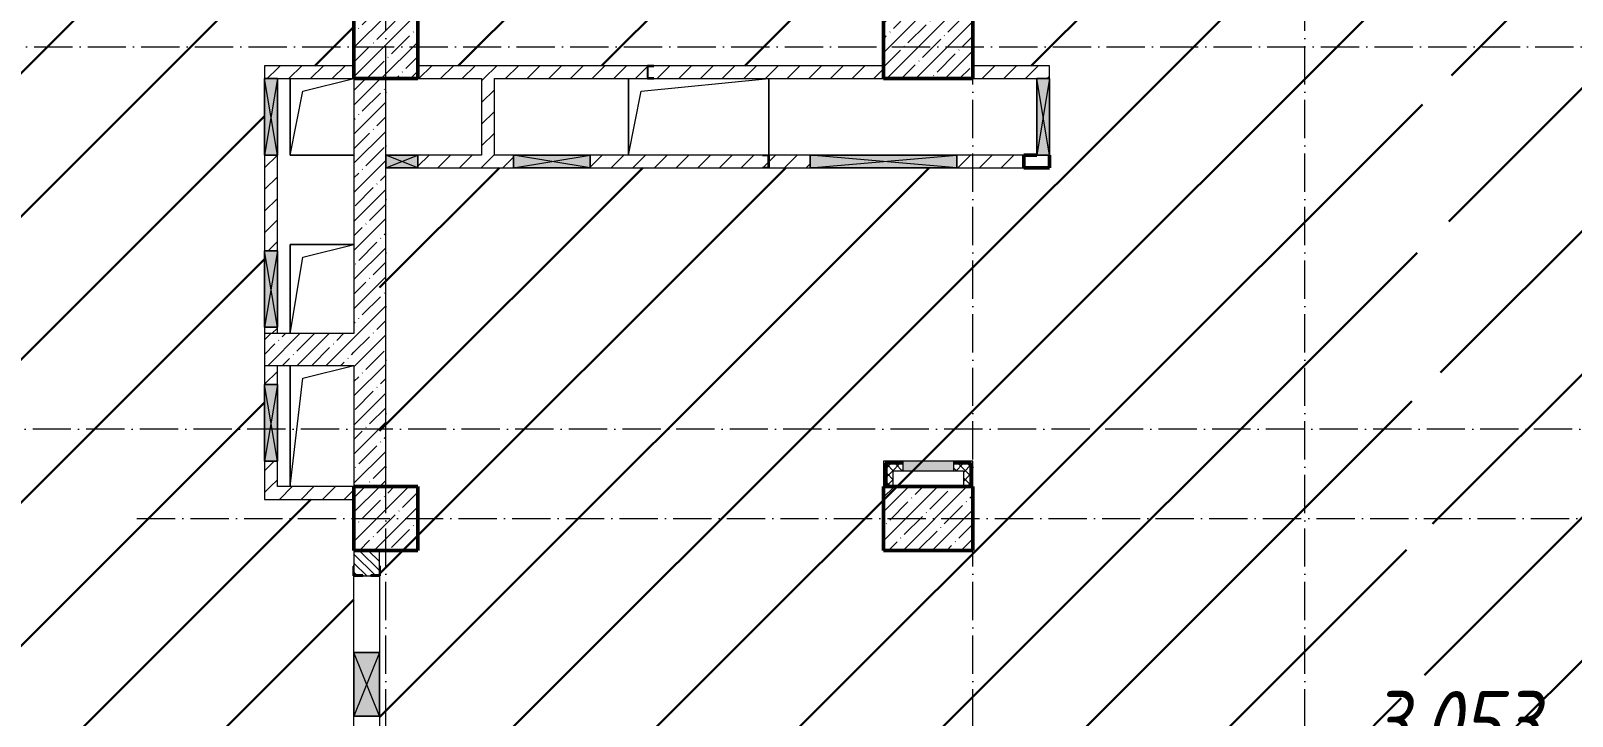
# Model space of a CAD drawing. Header units: millimetres. Extents: x -17017 to 628417, y -109036 to 199237.
# Drawn here: x 290839 to 302916, y -65632 to -60257 of the extents above; entities that cross this region are included whole.
import ezdxf

# ---------------------------------------------------------------- set-up
doc = ezdxf.new("R2010")
doc.units = ezdxf.units.MM
doc.linetypes.add('50_200_ШТРИХ_1Т_ш5_п1_п1_', pattern=[700, 500, -100, 0, -100])
for name, color, linetype, lineweight in [('A-DETL-GENF-OTLN', 7, 'Continuous', 9), ('A-FLOR-____-OTLN', 7, 'Continuous', 9), ('A-GENM-____-MCUT', 7, 'Continuous', 25), ('A-GENM-____-OTLN', 7, 'Continuous', 9), ('A-GENM-____-OTLN-1', 7, 'Continuous', 25), ('A-GLAZ-____-OTLN', 7, 'Continuous', 9), ('A-WALL-____-MCUT-1', 7, 'Continuous', 9), ('A-WALL-____-MCUT-2', 7, 'Continuous', 50), ('A-WALL-____-MCUT-3', 7, 'Continuous', 9), ('A-WALL-____-PATT-1', 7, 'Continuous', 9), ('A-WALL-FNSH-MCUT-1', 7, 'Continuous', 9), ('I-WALL-____-OTLN', 7, 'Continuous', 9), ('S-COLS-____-MCUT', 7, 'Continuous', 50), ('S-COLS-____-OTLN', 7, 'Continuous', 9), ('S-GRID-____-OTLN-1', 7, '50_200_ШТРИХ_1Т_ш5_п1_п1_', 9), ('Марки помещений', 7, 'Continuous', 9), ('стяжа', 7, 'Continuous', 30)]:
    doc.layers.add(name, color=color, linetype=linetype, lineweight=lineweight)
doc.layers.add('A-WALL-____-PATT-3', color=9, linetype='Continuous', lineweight=9, true_color=0x808080)
doc.styles.add('ISOCPEUR_I_2', font='isocpeui.ttf', dxfattribs={"width": 0.85, "height": 2.3})
pattern_1 = [(45, (283770.7, -86863.46), (-114.04925, 114.04925), []), (45, (283884.76, -86863.46), (-114.04925, 114.04925), [201.612, -40.322, 3.353, -36.97])]
pattern_2 = [(45, (283770.71, -86863.46), (-84.8528, 84.8528), [])]
pattern_3 = [(45, (283770.707, -86863.456), (-35.35534, 35.35534), []), (135, (283770.707, -86863.456), (-35.35534, -35.35534), [])]

# ---------------------------------------------------------------- blocks, each defined once
blk = doc.blocks.new('BSC_Колонна _Прямоугольная - 500х500-V7-АР1_План отверстий 3 этажа в осях 1-64_А-ГГ')
at = {"layer": 'S-COLS-____-OTLN'}
h = blk.add_hatch(dxfattribs=at)
h.set_pattern_fill('FP_41', color=256, style=0, pattern_type=2)
h.set_pattern_definition([(45, (-9850, -26481.04), (-114.04925, 114.04925), []), (45, (-9735.95, -26481.04), (-114.04925, 114.04925), [201.613, -40.323, 3.353, -36.97])])
h.paths.add_polyline_path([(-250, -250), (250, -250), (250, 250), (-250, 250)], flags=0)
at = {"layer": 'S-COLS-____-MCUT'}
for p, q in [((250, 250), (-250, 250)), ((-250, 250), (-250, -250)), ((250, -250), (250, 250)), ((-250, -250), (250, -250))]:
    blk.add_line(p, q, dxfattribs=at)
blk = doc.blocks.new('BSC_Колонна _Прямоугольная - 500х700-V10-АР1_План отверстий 3 этажа в осях 1-64_А-ГГ')
at = {"layer": 'S-COLS-____-OTLN'}
h = blk.add_hatch(dxfattribs=at)
h.set_pattern_fill('FP_44', color=256, style=0, pattern_type=2)
h.set_pattern_definition([(315, (-22781.04, 14100), (114.0493, 114.0493), []), (315, (-22781.04, 13985.95), (114.0493, 114.0493), [201.613, -40.323, 3.353, -36.97])])
h.paths.add_polyline_path([(-250, 350), (-250, -350), (250, -350), (250, 350)], flags=0)
at = {"layer": 'S-COLS-____-MCUT'}
for p, q in [((250, 350), (-250, 350)), ((-250, 350), (-250, -350)), ((250, -350), (250, 350)), ((-250, -350), (250, -350))]:
    blk.add_line(p, q, dxfattribs=at)
blk = doc.blocks.new('BSC_Колонна _Прямоугольная - 500х700-V11-АР1_План отверстий 3 этажа в осях 1-64_А-ГГ')
at = {"layer": 'S-COLS-____-OTLN'}
h = blk.add_hatch(dxfattribs=at)
h.set_pattern_fill('FP_45', color=256, style=0, pattern_type=2)
h.set_pattern_definition([(315, (-26481.04, 14100), (114.04925, 114.04925), []), (315, (-26481.04, 13985.95), (114.04925, 114.04925), [201.613, -40.323, 3.353, -36.97])])
h.paths.add_polyline_path([(-250, 350), (-250, -350), (250, -350), (250, 350)], flags=0)
at = {"layer": 'S-COLS-____-MCUT'}
for p, q in [((250, 350), (-250, 350)), ((-250, 350), (-250, -350)), ((250, -350), (250, 350)), ((-250, -350), (250, -350))]:
    blk.add_line(p, q, dxfattribs=at)
blk = doc.blocks.new('154_Фахверк_СКБ_Швеллер - Тип_100_3960-28494444-АР1_План отверстий 3 этажа в осях 1-64_А-ГГ')
at = {"layer": 'A-GENM-____-MCUT'}
for p, q in [((125, 50), (175, 50)), ((125, -50), (125, 50)), ((128, 47), (128, -47)), ((175, 47), (128, 47)), ((175, 50), (175, 47)), ((175, -50), (125, -50)), ((128, -47), (175, -47)), ((175, -47), (175, -50))]:
    blk.add_line(p, q, dxfattribs=at)
blk = doc.blocks.new('154_Фахверк_СКБ_Швеллер - Тип_100_3380-28551448-АР1_План отверстий 3 этажа в осях 1-64_А-ГГ')
at = {"layer": 'A-GENM-____-MCUT'}
for p, q in [((175, 50), (125, 50)), ((125, 50), (125, -50)), ((128, 47), (175, 47)), ((128, -47), (128, 47)), ((175, 47), (175, 50)), ((125, -50), (175, -50)), ((175, -47), (128, -47)), ((175, -50), (175, -47))]:
    blk.add_line(p, q, dxfattribs=at)
blk = doc.blocks.new('Фахверк_СКБ_Уголок - 200_3960-28268576-АР1_План отверстий 3 этажа в осях 1-64_А-ГГ')
at = {"layer": 'A-GENM-____-MCUT'}
for p, q in [((200, 156), (125, 156)), ((125, 156), (125, 81)), ((131, 81), (131, 150)), ((131, 150), (200, 150)), ((200, 150), (200, 156)), ((125, 81), (131, 81)), ((131, 19), (125, 19)), ((125, 19), (125, -56)), ((131, -50), (131, 19)), ((125, -56), (200, -56)), ((200, -50), (131, -50)), ((200, -56), (200, -50))]:
    blk.add_line(p, q, dxfattribs=at)
blk = doc.blocks.new('AR_Отверстие прямоугольное _в плите_ - AR_Отверстие прямоугольное _в плите_-30552824-АР1_План отверстий 3 этажа в осях 1-64_А-ГГ')
at = {"layer": 'A-GENM-____-OTLN'}
for p, q in [((250, 350), (-250, 350)), ((-250, 350), (-250, -350)), ((-250, -350), (-150, 250)), ((-150, 250), (250, 350))]:
    blk.add_line(p, q, dxfattribs=at)
blk = doc.blocks.new('AR_Отверстие прямоугольное _в плите_ - AR_Отверстие прямоугольное _в плите_-30552826-АР1_План отверстий 3 этажа в осях 1-64_А-ГГ')
at = {"layer": 'A-GENM-____-OTLN'}
for p, q in [((-250, 475), (-250, -475)), ((-250, -475), (-150, 375)), ((-150, 375), (250, 475))]:
    blk.add_line(p, q, dxfattribs=at)
blk = doc.blocks.new('AR_Отверстие прямоугольное _в плите_ - AR_Отверстие прямоугольное _в плите_-30552682-АР1_План отверстий 3 этажа в осях 1-64_А-ГГ')
at = {"layer": 'A-GENM-____-OTLN'}
for p, q in [((-550, 300), (-550, -300)), ((-450, 200), (550, 300)), ((550, -300), (550, 300)), ((-550, -300), (-450, 200))]:
    blk.add_line(p, q, dxfattribs=at)
blk = doc.blocks.new('AR_Отверстие прямоугольное _в плите_ - AR_Отверстие прямоугольное _в плите_-30552698-АР1_План отверстий 3 этажа в осях 1-64_А-ГГ')
at = {"layer": 'A-GENM-____-OTLN'}
for p, q in [((-250, 300), (-250, -300)), ((-150, 200), (250, 300)), ((-250, -300), (-150, 200)), ((-250, -300), (250, -300))]:
    blk.add_line(p, q, dxfattribs=at)
blk = doc.blocks.new('AR_Отверстие Ниша - Лючок-32406239-АР1_План отверстий 3 этажа в осях 1-64_А-ГГ')
at = {"layer": 'A-GLAZ-____-OTLN'}
blk.add_hatch(color=256, dxfattribs=at).paths.add_polyline_path([(200, 37), (-200, 37), (-200, -38), (200, -38)], flags=0)
for p, q in [((200, 37), (-200, 37)), ((-200, 37), (-200, -38)), ((200, -38), (200, 37)), ((-200, -38), (200, -38))]:
    blk.add_line(p, q, dxfattribs=at)
blk = doc.blocks.new('AR_Отверстие прямоугольное _в стене_ - AR_Отверстие прямоугольное _в стене__ОВ-36997986-АР1_План отверстий 3 этажа в осях 1-64_А-ГГ')
at = {"layer": 'A-GLAZ-____-OTLN'}
blk.add_hatch(color=256, dxfattribs=at).paths.add_polyline_path([(300, 50), (-300, 50), (-300, -50), (300, -50)], flags=0)
at = {"layer": 'A-DETL-GENF-OTLN'}
for p, q in [((-300, -50), (-300, 50)), ((-300, 50), (300, 50)), ((300, 50), (-300, -50)), ((-300, 50), (300, -50)), ((300, 50), (-300, 50)), ((-300, 50), (-300, -50)), ((300, 50), (300, -50)), ((300, -50), (300, 50)), ((300, -50), (-300, -50)), ((-300, -50), (300, -50))]:
    blk.add_line(p, q, dxfattribs=at)
blk = doc.blocks.new('AR_Отверстие прямоугольное _в стене__БезПР - AR_Отверстие прямоугольное _в стене__БезПР-36428146-АР1_План отверстий 3 этажа в осях 1-64_А-ГГ')
at = {"layer": 'A-GLAZ-____-OTLN'}
blk.add_hatch(color=256, dxfattribs=at).paths.add_polyline_path([(125, 50), (-125, 50), (-125, -50), (125, -50)], flags=0)
at = {"layer": 'A-DETL-GENF-OTLN'}
for p, q in [((-125, -50), (-125, 50)), ((-125, 50), (125, 50)), ((125, 50), (-125, -50)), ((-125, 50), (125, -50)), ((125, 50), (-125, 50)), ((-125, 50), (-125, -50)), ((125, 50), (125, -50)), ((125, -50), (125, 50)), ((125, -50), (-125, -50)), ((-125, -50), (125, -50))]:
    blk.add_line(p, q, dxfattribs=at)
blk = doc.blocks.new('AR_Отверстие прямоугольное _в стене_ - AR_Отверстие прямоугольное _в стене__ОВ-37085671-АР1_План отверстий 3 этажа в осях 1-64_А-ГГ')
at = {"layer": 'A-GLAZ-____-OTLN'}
blk.add_hatch(color=256, dxfattribs=at).paths.add_polyline_path([(-376, 50), (-575, 50), (-575, -50), (575, -50), (575, 50)], flags=0)
at = {"layer": 'A-DETL-GENF-OTLN'}
for p, q in [((-575, -50), (-575, 50)), ((-575, 50), (575, 50)), ((575, 50), (-575, -50)), ((-575, 50), (575, -50)), ((575, 50), (-575, 50)), ((-575, 50), (-575, -50)), ((575, 50), (575, -50)), ((575, -50), (575, 50)), ((575, -50), (-575, -50)), ((-575, -50), (575, -50))]:
    blk.add_line(p, q, dxfattribs=at)
blk = doc.blocks.new('AR_Отверстие прямоугольное _в стене__БезПР - AR_Отверстие прямоугольное _в стене__БезПР-36427847-АР1_План отверстий 3 этажа в осях 1-64_А-ГГ')
at = {"layer": 'A-GLAZ-____-OTLN'}
blk.add_hatch(color=256, dxfattribs=at).paths.add_polyline_path([(250, 100), (-250, 100), (-250, -100), (250, -100)], flags=0)
at = {"layer": 'A-DETL-GENF-OTLN'}
for p, q in [((-250, -100), (-250, 100)), ((-250, 100), (250, 100)), ((250, 100), (-250, -100)), ((-250, 100), (250, -100)), ((250, 100), (-250, 100)), ((-250, 100), (-250, -100)), ((250, 100), (250, -100)), ((250, -100), (250, 100)), ((250, -100), (-250, -100)), ((-250, -100), (250, -100))]:
    blk.add_line(p, q, dxfattribs=at)
at = {"layer": 'A-GLAZ-____-OTLN'}
blk.add_line((250, 100), (-250, 100), dxfattribs=at)
blk = doc.blocks.new('AR_Отверстие прямоугольное _в стене__БезПР - AR_Отверстие прямоугольное _в стене__БезПР-36899670-АР1_План отверстий 3 этажа в осях 1-64_А-ГГ')
at = {"layer": 'A-GLAZ-____-OTLN'}
blk.add_hatch(color=256, dxfattribs=at).paths.add_polyline_path([(300, 50), (-300, 50), (-300, -50), (300, -50)], flags=0)
at = {"layer": 'A-DETL-GENF-OTLN'}
for p, q in [((-300, -50), (-300, 50)), ((-300, 50), (300, 50)), ((300, 50), (-300, -50)), ((-300, 50), (300, -50)), ((300, 50), (-300, 50)), ((-300, 50), (-300, -50)), ((300, 50), (300, -50)), ((300, -50), (300, 50)), ((300, -50), (-300, -50)), ((-300, -50), (300, -50))]:
    blk.add_line(p, q, dxfattribs=at)
at = {"layer": 'A-GLAZ-____-OTLN'}
blk.add_line((300, 50), (-300, 50), dxfattribs=at)
blk = doc.blocks.new('AR_Отверстие прямоугольное _в стене_ - AR_Отверстие прямоугольное _в стене__ОВ-36998953-АР1_План отверстий 3 этажа в осях 1-64_А-ГГ')
at = {"layer": 'A-GLAZ-____-OTLN'}
blk.add_hatch(color=256, dxfattribs=at).paths.add_polyline_path([(300, 50), (-300, 50), (-300, -50), (300, -50)], flags=0)
at = {"layer": 'A-DETL-GENF-OTLN'}
for p, q in [((-300, -50), (-300, 50)), ((-300, 50), (300, 50)), ((300, 50), (-300, -50)), ((-300, 50), (300, -50)), ((300, 50), (-300, 50)), ((-300, 50), (-300, -50)), ((300, 50), (300, -50)), ((300, -50), (300, 50)), ((300, -50), (-300, -50)), ((-300, -50), (300, -50))]:
    blk.add_line(p, q, dxfattribs=at)
blk = doc.blocks.new('AR_Отверстие прямоугольное _в стене_ - AR_Отверстие прямоугольное _в стене__ОВ-36996514-АР1_План отверстий 3 этажа в осях 1-64_А-ГГ')
at = {"layer": 'A-GLAZ-____-OTLN'}
blk.add_hatch(color=256, dxfattribs=at).paths.add_polyline_path([(300, -50), (300, 50), (-300, 50), (-300, -50)], flags=0)
at = {"layer": 'A-DETL-GENF-OTLN'}
for p, q in [((-300, -50), (-300, 50)), ((-300, 50), (300, 50)), ((300, 50), (-300, -50)), ((-300, 50), (300, -50)), ((300, 50), (-300, 50)), ((-300, 50), (-300, -50)), ((300, 50), (300, -50)), ((300, -50), (300, 50)), ((300, -50), (-300, -50)), ((-300, -50), (300, -50))]:
    blk.add_line(p, q, dxfattribs=at)
blk = doc.blocks.new('BSC_Колонна _Прямоугольная1 - 200х100 _металл_-V219-АР1_План отверстий 3 этажа в осях 1-64_А-ГГ')
at = {"layer": 'S-COLS-____-MCUT'}
for p, q in [((0, 50), (-100, 50)), ((-100, 50), (-100, -50)), ((100, -50), (100, 50)), ((-100, -50), (100, -50))]:
    blk.add_line(p, q, dxfattribs=at)
blk = doc.blocks.new('3эт')
at = {"layer": 'S-GRID-____-OTLN-1', "color": 251, "ltscale": 0.6, "true_color": 0x636466}
for p, q in [((293620.7, -91346.1), (293620.7, -36982.5)), ((298220.7, -91346.1), (298220.7, -36982.5)), ((300820.7, -91346.1), (300820.7, -36982.5)), ((279101.9, -60382.4), (310478.4, -60382.4)), ((310478.4, -63382.4), (279101.9, -63382.4)), ((291670.7, -64082.4), (310478.4, -64082.4))]:
    blk.add_line(p, q, dxfattribs=at)

msp = doc.modelspace()

# ---------------------------------------------------------------- hatches: boundary and pattern name
at = {"layer": 'A-WALL-____-PATT-1'}
h = msp.add_hatch(dxfattribs=at)
h.set_pattern_fill('FP_4', color=256, style=0, pattern_type=2)
h.set_pattern_definition(pattern_2)
h.paths.add_polyline_path([(292671, -62632), (292771, -62632), (292771, -62582), (292671, -62582)], flags=0)
h.paths.add_polyline_path([(292771, -61982), (292771, -61232), (292671, -61232), (292671, -61982), (292703, -61982)], flags=0)
h.paths.add_polyline_path([(292671, -60632), (292771, -60632), (292771, -60532), (292671, -60532)], flags=0)
h = msp.add_hatch(dxfattribs=at)
h.set_pattern_fill('FP_4', color=256, style=0, pattern_type=2)
h.set_pattern_definition(pattern_2)
h.paths.add_polyline_path([(293371, -60632), (293371, -60532), (292771, -60532), (292771, -60632)], flags=0)
h = msp.add_hatch(dxfattribs=at)
h.set_pattern_fill('FP_4', color=256, style=0, pattern_type=2)
h.set_pattern_definition(pattern_2)
h.paths.add_polyline_path([(297521, -60632), (297521, -60532), (295721, -60532), (295721, -60535), (295674, -60535), (295674, -60629), (295721, -60629), (295721, -60632)], flags=0)
h.paths.add_polyline_path([(294471, -60632), (295671, -60632), (295671, -60532), (293871, -60532), (293871, -60632), (294371, -60632)], flags=0)
h = msp.add_hatch(dxfattribs=at)
h.set_pattern_fill('FP_4', color=256, style=0, pattern_type=2)
h.set_pattern_definition(pattern_2)
h.paths.add_polyline_path([(298721, -60632), (298721, -60532), (298221, -60532), (298221, -60632)], flags=0)
h = msp.add_hatch(dxfattribs=at)
h.set_pattern_fill('FP_4', color=256, style=0, pattern_type=2)
h.set_pattern_definition(pattern_2)
h.paths.add_polyline_path([(298821, -60632), (298821, -60532), (298721, -60532), (298721, -60632), (298806, -60632)], flags=0)
h = msp.add_hatch(dxfattribs=at)
h.set_pattern_fill('FP_38', color=256, style=0, pattern_type=2)
h.set_pattern_definition(pattern_1)
h.paths.add_polyline_path([(293371, -63832), (293621, -63832), (293621, -60632), (293371, -60632), (293371, -62882)], flags=0)
h = msp.add_hatch(dxfattribs=at)
h.set_pattern_fill('FP_4', color=256, style=0, pattern_type=2)
h.set_pattern_definition(pattern_2)
h.paths.add_polyline_path([(294471, -61232), (294471, -60632), (294371, -60632), (294371, -61232)], flags=0)
h = msp.add_hatch(dxfattribs=at)
h.set_pattern_fill('FP_4', color=256, style=0, pattern_type=2)
h.set_pattern_definition(pattern_2)
h.paths.add_polyline_path([(298621, -61332), (298621, -61232), (298096, -61232), (298096, -61332)], flags=0)
h.paths.add_polyline_path([(296621, -61332), (296946, -61332), (296946, -61232), (296621, -61232), (296621, -61329)], flags=0)
h.paths.add_polyline_path([(296571, -61332), (296571, -61329), (296618, -61329), (296618, -61235), (296571, -61235), (296571, -61232), (295221, -61232), (295221, -61332)], flags=0)
h.paths.add_polyline_path([(293871, -61332), (294621, -61332), (294621, -61232), (293871, -61232), (293871, -61303)], flags=0)
h = msp.add_hatch(dxfattribs=at)
h.set_pattern_fill('FP_38', color=256, style=0, pattern_type=2)
h.set_pattern_definition(pattern_1)
h.paths.add_polyline_path([(293371, -62882), (293371, -62632), (292671, -62632), (292671, -62882)], flags=0)
h = msp.add_hatch(dxfattribs=at)
h.set_pattern_fill('FP_4', color=256, style=0, pattern_type=2)
h.set_pattern_definition(pattern_2)
h.paths.add_polyline_path([(292671, -63832), (292771, -63832), (292771, -63632), (292671, -63632)], flags=0)
h.paths.add_polyline_path([(292671, -63032), (292771, -63032), (292771, -62882), (292671, -62882)], flags=0)
h = msp.add_hatch(dxfattribs=at)
h.set_pattern_fill('FP_4', color=256, style=0, pattern_type=2)
h.set_pattern_definition(pattern_2)
h.paths.add_polyline_path([(293371, -63932), (293371, -63832), (292671, -63832), (292671, -63932)], flags=0)
h = msp.add_hatch(dxfattribs=at)
h.set_pattern_fill('FP_6', color=256, style=0, pattern_type=2)
h.set_pattern_definition([(135, (283770.707, -86863.456), (-35.35534, -35.35534), [])])
h.paths.add_polyline_path([(293571, -69132), (293571, -68482), (293371, -68482), (293371, -69132)], flags=0)
h.paths.add_polyline_path([(293516, -68332), (293571, -68332), (293571, -68032), (293371, -68032), (293371, -68332)], flags=0)
h.paths.add_polyline_path([(293571, -67782), (293571, -66238), (293502, -66238), (293502, -66232), (293440, -66232), (293440, -66238), (293371, -66238), (293371, -67782), (293478, -67782)], flags=0)
h.paths.add_polyline_path([(293440, -64532), (293502, -64532), (293502, -64526), (293571, -64526), (293571, -64332), (293371, -64332), (293371, -64526), (293440, -64526)], flags=0)
at = {"layer": 'A-WALL-____-PATT-3'}
h = msp.add_hatch(dxfattribs=at)
h.set_pattern_fill('FP_7', color=256, style=0, pattern_type=2)
h.set_pattern_definition(pattern_3)
h.paths.add_polyline_path([(298196, -63707), (298196, -63657), (298071, -63657), (298071, -63707), (298146, -63707)], flags=0)
h.paths.add_polyline_path([(297671, -63707), (297671, -63657), (297546, -63657), (297546, -63707), (297596, -63707)], flags=0)
h = msp.add_hatch(dxfattribs=at)
h.set_pattern_fill('FP_7', color=256, style=0, pattern_type=2)
h.set_pattern_definition(pattern_3)
h.paths.add_polyline_path([(297596, -63832), (297596, -63707), (297546, -63707), (297546, -63832)], flags=0)
h = msp.add_hatch(dxfattribs=at)
h.set_pattern_fill('FP_7', color=256, style=0, pattern_type=2)
h.set_pattern_definition(pattern_3)
h.paths.add_polyline_path([(298196, -63832), (298196, -63707), (298146, -63707), (298146, -63832)], flags=0)
at = {"layer": 'S-COLS-____-OTLN'}
h = msp.add_hatch(dxfattribs=at)
h.set_pattern_fill('FP_38', color=256, style=0, pattern_type=2)
h.set_pattern_definition(pattern_1)
h.paths.add_polyline_path([(293371, -64332), (293871, -64332), (293871, -63832), (293371, -63832)], flags=0)
at = {"layer": 'стяжа'}
h = msp.add_hatch(dxfattribs=at)
h.set_pattern_fill('ANSI31', color=5, scale=250)
h.paths.add_polyline_path([(289171, -73232), (289165, -73232), (289165, -73157), (289171, -72932), (288871, -72932), (288571, -72932), (288571, -71832), (288571, -71432), (288571, -69132), (288871, -69132), (289371, -69132), (289371, -68907), (289371, -68757), (289377, -68757), (289377, -68826), (289377, -68832), (289377, -68907), (289371, -69132), (289371, -69632), (289372, -69657), (289377, -69657), (289377, -69732), (289371, -69977), (289371, -70227), (289371, -70432), (289377, -70432), (289377, -70507), (289377, -70632), (289371, -70807), (289371, -71257), (289377, -71257), (289377, -71326), (289377, -71332), (289377, -71407), (289371, -72432), (289371, -72932), (289371, -73157), (289377, -73157), (289377, -73232), (289371, -74932), (289377, -74932), (289377, -75007), (289371, -75157), (289377, -75157), (289377, -75232), (289371, -75932), (289377, -75932), (289377, -76007), (289377, -76132), (289371, -76832), (289371, -77332), (293371, -77332), (293371, -76832), (293371, -76707), (293365, -76707), (293365, -76632), (293371, -75482), (293365, -75482), (293365, -75407), (293371, -74907), (293365, -74907), (293365, -74827), (293371, -74827), (293371, -73132), (293365, -73132), (293365, -73057), (293371, -72932), (293371, -72432), (293371, -70807), (293371, -70507), (293371, -70332), (293371, -69932), (293371, -69632), (292771, -69632), (292771, -69378), (292771, -68632), (292771, -68247), (292771, -68097), (292771, -67682), (292771, -66582), (292771, -66432), (293371, -66432), (293371, -66307), (293365, -66307), (293365, -66227), (293371, -66227), (293371, -65632), (293371, -65132), (293371, -64532), (293365, -64532), (293365, -64457), (293371, -64332), (293371, -63932), (292671, -63932), (292671, -63632), (292671, -63032), (292671, -62882), (292671, -62632), (292671, -62582), (292671, -61982), (292671, -61232), (292671, -60632), (292671, -60532), (293371, -60532), (293371, -60132), (293371, -59607), (293365, -59607), (293365, -59527), (293371, -59527), (293371, -58382), (293365, -58382), (293365, -58307), (293371, -57432), (293371, -56532), (295571, -56532), (295621, -56532), (297671, -56632), (297621, -56632), (297621, -57432), (293371, -57432), (293371, -58376), (293440, -58376), (293489, -58382), (293571, -58382), (293571, -58307), (293571, -57632), (301971, -57632), (301971, -54382), (301771, -54382), (301771, -57432), (297871, -57432), (297871, -56388), (297802, -56388), (297802, -56382), (297671, -56382), (297671, -55232), (297665, -55232), (297665, -55157), (297671, -54632), (297671, -54132), (297671, -53832), (298365, -53832), (298365, -53732), (298371, -52732), (298371, -52332), (298371, -52032), (298365, -52032), (298365, -51932), (297671, -51932), (297671, -51832), (297671, -50832), (297671, -50282), (297671, -48632), (297671, -48132), (297671, -47682), (297671, -45582), (298121, -45582), (298121, -45432), (298115, -45432), (298115, -45357), (298121, -44532), (298115, -44532), (298115, -44457), (298115, -44382), (298121, -43882), (298121, -43432), (298121, -43032), (298121, -41232), (298121, -39632), (297871, -39632), (297871, -39482), (297671, -39482), (297271, -39388), (297171, -39388), (295371, -39382), (295371, -39388), (295296, -39388), (293871, -39382), (293871, -39632), (293871, -39957), (293877, -39957), (293877, -40032), (293871, -40772), (293871, -41172), (293871, -41657), (293877, -41657), (293877, -41726), (293877, -41732), (293877, -41807), (293871, -42632), (293871, -43132), (293871, -43232), (293871, -45282), (293821, -45432), (293671, -45432), (293671, -45482), (289371, -45482), (289371, -48132), (289371, -48632), (289371, -48857), (289377, -48857), (289377, -48932), (289302, -48932), (289171, -48932), (289171, -50727), (289371, -50727), (289371, -50657), (289377, -50657), (289377, -50726), (289377, -50732), (289377, -50807), (289371, -51132), (289371, -51632), (289371, -51932), (289377, -51932), (289377, -52007), (289371, -52007), (289371, -51938), (289240, -51938), (289240, -51932), (289165, -51932), (289165, -52007), (289171, -52007), (289171, -52826), (289302, -52826), (289302, -52832), (289371, -52832), (289371, -54132), (289371, -54632), (289371, -54957), (289377, -54957), (289377, -55132), (289371, -55132), (289371, -55532), (289371, -56657), (289377, -56657), (289377, -56726), (289377, -56732), (289377, -56807), (289371, -60132), (289371, -60632), (289371, -61057), (289377, -61057), (289377, -61132), (289377, -61138), (289377, -61207), (289371, -61432), (289371, -62032), (289371, -62207), (289377, -62207), (289377, -62276), (289377, -62282), (289377, -62357), (289371, -63132), (289371, -63632), (289371, -64757), (289377, -64757), (289377, -64832), (289377, -64838), (289377, -64907), (289371, -65532), (289371, -65907), (289377, -65907), (289377, -65976), (289377, -65982), (289377, -66057), (289371, -66542), (289371, -66942), (289371, -67682), (289371, -67857), (289377, -67857), (289377, -67932), (289377, -67938), (289377, -68082), (289171, -68082), (289171, -68007), (289165, -68007), (289165, -67938), (289165, -67932), (289165, -67857), (289171, -67682), (289371, -67682), (289371, -66942), (289171, -66942), (289171, -66832), (288871, -66832), (288871, -67532), (288771, -67632), (288771, -66132), (288717, -66132), (287521, -66132), (287346, -66132), (287346, -68207), (281971, -68207), (281971, -66132), (281571, -66132), (281571, -66907), (281577, -66907), (281577, -66982), (281571, -68782), (281577, -68782), (281577, -68932), (281671, -68932), (281671, -69132), (281821, -69132), (281821, -69632), (281571, -69632), (281571, -69907), (281577, -69907), (281577, -69982), (281571, -71782), (281577, -71782), (281577, -71857), (281573, -72232), (281671, -72232), (281671, -72432), (281821, -72432), (281821, -72932), (281671, -72932), (281671, -73132), (281577, -73156), (281577, -73232), (281571, -75032), (281577, -75032), (281577, -75107), (281571, -76832), (281821, -76832), (281821, -77082), (283956, -77082), (283956, -76582), (285921, -76582), (286471, -76582), (288571, -76582), (288571, -75032), (289165, -75032), (289165, -74932)])
h.paths.add_polyline_path([(289165, -68907), (289165, -68832), (289165, -68826), (289171, -68826), (289331, -68827), (289331, -68832), (289240, -68832), (289240, -68838), (289171, -68838), (289171, -68907)], flags=16)
h.paths.add_polyline_path([(293371, -54632), (293371, -54132), (293871, -54132), (293871, -54632)], flags=16)
h.paths.add_polyline_path([(297665, -56457), (297665, -56388), (297671, -56388), (297671, -56457)], flags=16)
h.paths.add_polyline_path([(289377, -52832), (289377, -52757), (289371, -52757), (289371, -52826)], flags=16)
h.paths.add_polyline_path([(293371, -48632), (293371, -48132), (293871, -48132), (293871, -48632)], flags=16)
h.paths.add_polyline_path([(289171, -62032), (289171, -61432), (289171, -61207), (289165, -61207), (289165, -61138), (289165, -61132), (289165, -60982), (288621, -60982), (288621, -59632), (288621, -59282), (288621, -59207), (288621, -58407), (288621, -57382), (288467, -57382), (288421, -57382), (287271, -57382), (287225, -57382), (287071, -57382), (287071, -57832), (286371, -57832), (286371, -57382), (283971, -57382), (283921, -57382), (281571, -57382), (281571, -57907), (281577, -57907), (281577, -57982), (281571, -60132), (281821, -60132), (281821, -60632), (281671, -60632), (281671, -60832), (281571, -62782), (281571, -62782), (281577, -62782), (281577, -62932), (281671, -62932), (281671, -63132), (281821, -63132), (281821, -63282), (285221, -63282), (285221, -62882), (285321, -62882), (285621, -62882), (287071, -62882), (287121, -62882), (288721, -62882), (289171, -62882), (289171, -62357), (289165, -62357), (289165, -62282), (289165, -62276), (289165, -62207)], flags=17)
h.paths.add_polyline_path([(287146, -66132), (284521, -66132), (284471, -66132), (282171, -66132), (282171, -68007), (287146, -68007)], flags=17)
h.paths.add_polyline_path([(297171, -76482), (297521, -76482), (297521, -75082), (295621, -75082), (295571, -75082), (293571, -75082), (293571, -75407), (293577, -75407), (293577, -75482), (293571, -76632), (293577, -76632), (293577, -76707), (293571, -76832), (293871, -76832), (293871, -77082), (297171, -77082), (297171, -76882)], flags=17)
h.paths.add_polyline_path([(315596, -81632), (314971, -81632), (312571, -81632), (312571, -81382), (312371, -81382), (311271, -81382), (310821, -81382), (309571, -81382), (309571, -81282), (309571, -80982), (309246, -80982), (309246, -80988), (309171, -80988), (309171, -80982), (308721, -80982), (308321, -80982), (307471, -80982), (307471, -80988), (307396, -80988), (306971, -80985), (306971, -81582), (306071, -81582), (303571, -81582), (302871, -81582), (302871, -80988), (302771, -80988), (302771, -80982), (302221, -80982), (301821, -80982), (301071, -80982), (301071, -81282), (301071, -81382), (299721, -81382), (299271, -81382), (298771, -81382), (298771, -88532), (300571, -88532), (300571, -88282), (301071, -88282), (301071, -88432), (301271, -88432), (301271, -88532), (303571, -88532), (303571, -88282), (304071, -88282), (304071, -88432), (304271, -88432), (304271, -88532), (306571, -88532), (306571, -88526), (306646, -88526), (307021, -88529), (307021, -88432), (307221, -88432), (307221, -88532), (307696, -88532), (307696, -88526), (307771, -88526), (309571, -88532), (309571, -88282), (310071, -88282), (310071, -88432), (310271, -88432), (310271, -88532), (310696, -88532), (310696, -88526), (310771, -88526), (312571, -88532), (312571, -88282), (313071, -88282), (313071, -88532), (313696, -88532), (313696, -88526), (313771, -88526), (315571, -88532), (315571, -88526)])
h.paths.add_polyline_path([(318571, -84382), (318571, -84332), (318571, -81532), (318171, -81532), (318171, -80982), (318046, -80982), (318046, -80988), (317971, -80988), (317971, -80982), (317326, -80982), (317076, -80982), (316821, -80982), (316821, -80988), (316746, -80988), (316471, -80984), (316471, -81532), (315796, -81532), (315796, -88532), (316696, -88532), (316696, -88526), (316771, -88526), (318571, -88532), (318571, -88282), (318571, -88232), (318571, -87082), (318571, -87036)])
h.paths.add_polyline_path([(346421, -81382), (341421, -81382), (341421, -80982), (340521, -80982), (340521, -80988), (340446, -80988), (339796, -80982), (339796, -80988), (339721, -80988), (339721, -80982), (339221, -80982), (338821, -80982), (338021, -80982), (338021, -80988), (337946, -80988), (337621, -80982), (337621, -81282), (337271, -81282), (337271, -81732), (337171, -81732), (337121, -81732), (335921, -81732), (334521, -81732), (334521, -81482), (332221, -81482), (331621, -81482), (331571, -81482), (331471, -81482), (331471, -80988), (331371, -80988), (330961, -80982), (330061, -80982), (329571, -80982), (329571, -80988), (329421, -80988), (329421, -81382), (328121, -81382), (328121, -81282), (328121, -80982), (327996, -80982), (327996, -80988), (327921, -80988), (327481, -80982), (327081, -80982), (326221, -80982), (326221, -80988), (326171, -80988), (326171, -81532), (325121, -81532), (324321, -81532), (324021, -81532), (323421, -81532), (323321, -81532), (322121, -81532), (322121, -88282), (322621, -88282), (322621, -88432), (322821, -88432), (322646, -88457), (322621, -88532), (322621, -88782), (322965, -88782), (322965, -88713), (322971, -88601), (322971, -88782), (324771, -88782), (324771, -88713), (324771, -88601), (324771, -88526), (324921, -88526), (324921, -88432), (325121, -88432), (325121, -88282), (325621, -88282), (325621, -88432), (325821, -88432), (325646, -88457), (325621, -88532), (325621, -88782), (325965, -88782), (325965, -88713), (325971, -88601), (325971, -88782), (327771, -88782), (327771, -88713), (327771, -88601), (327771, -88526), (327846, -88526), (328121, -88532), (328121, -88282), (328621, -88282), (328621, -88432), (328821, -88432), (328646, -88457), (328621, -88532), (328621, -88782), (328965, -88782), (328965, -88713), (328971, -88601), (328971, -88782), (333771, -88782), (333771, -88713), (333771, -88601), (333771, -88526), (333921, -88526), (333921, -88432), (334121, -88432), (334121, -88282), (334621, -88282), (334621, -88532), (334896, -88532), (334896, -88526), (334971, -88526), (336771, -88532), (336771, -88526), (336921, -88526), (336921, -88432), (337121, -88432), (337121, -88282), (337621, -88282), (337621, -88432), (337821, -88432), (337646, -88457), (337621, -88532), (337621, -88782), (337965, -88782), (337965, -88713), (337971, -88601), (337971, -88782), (339771, -88782), (339771, -88713), (339771, -88601), (339771, -88526), (339846, -88526), (340896, -88532), (340896, -88526), (340971, -88526), (342771, -88532), (342771, -88526), (342921, -88526), (342921, -88432), (343121, -88432), (343121, -88282), (343621, -88282), (343621, -88532), (343896, -88532), (343896, -88526), (343971, -88526), (345771, -88532), (345771, -88526), (345921, -88526), (345921, -88432), (346121, -88432), (346121, -88282), (346421, -88282)])
h.paths.add_polyline_path([(322965, -88532), (322896, -88532), (322896, -88526), (322965, -88526)], flags=16)
h.paths.add_polyline_path([(325896, -88526), (325965, -88526), (325965, -88532), (325896, -88532)], flags=16)
h.paths.add_polyline_path([(328896, -88526), (328965, -88526), (328965, -88532), (328896, -88532)], flags=16)
h.paths.add_polyline_path([(337896, -88526), (337965, -88526), (337965, -88532), (337896, -88532)], flags=16)
h.paths.add_polyline_path([(320766, -81682), (318671, -81682), (318671, -84332), (318671, -84382), (318671, -86807), (320766, -86807)], flags=17)
h.paths.add_polyline_path([(322071, -81682), (320966, -81682), (320966, -87007), (318671, -87007), (318671, -87082), (318671, -88282), (319071, -88282), (319071, -88532), (319696, -88532), (319696, -88526), (319771, -88526), (321571, -88532), (321571, -88282), (322071, -88282)])
h.paths.add_polyline_path([(284556, -74324), (286214, -74324), (286214, -73124), (284556, -73124)], flags=24)
h.paths.add_polyline_path([(293950, -53466), (295540, -53466), (295540, -52266), (293950, -52266)], flags=24)
h.paths.add_polyline_path([(284145, -60580), (285847, -60580), (285847, -59380), (284145, -59380)], flags=24)
h.paths.add_polyline_path([(294346, -76674), (295989, -76674), (295989, -75474), (294346, -75474)], flags=24)
h.paths.add_polyline_path([(303687, -74703), (305345, -74703), (305345, -73503), (303687, -73503)], flags=9)
h.paths.add_polyline_path([(307388, -85152), (309075, -85152), (309075, -83952), (307388, -83952)], flags=24)
h.paths.add_polyline_path([(316097, -85133), (317755, -85133), (317755, -83933), (316097, -83933)], flags=24)
h.paths.add_polyline_path([(331893, -84929), (333551, -84929), (333551, -83729), (331893, -83729)], flags=24)
h.paths.add_polyline_path([(349945, -85071), (351579, -85071), (351579, -83871), (349945, -83871)], flags=9)
h.paths.add_polyline_path([(340248, -79908), (341925, -79908), (341925, -78708), (340248, -78708)], flags=9)
h = msp.add_hatch(dxfattribs=at)
h.set_pattern_fill('ANSI31', color=5, scale=250)
h.paths.add_polyline_path([(301771, -54382), (300221, -54382), (299071, -54382), (298371, -54382), (298371, -54632), (297871, -54632), (297871, -55157), (297877, -55157), (297877, -55232), (297871, -56382), (297877, -56382), (297877, -56457), (297871, -57432), (301771, -57432)])
h.paths.add_polyline_path([(298121, -58382), (298121, -58336), (298121, -57632), (293571, -57632), (293571, -58307), (293577, -58307), (293577, -58382), (293571, -59532), (293577, -59532), (293577, -59607), (293571, -60132), (293871, -60132), (293871, -60532), (295671, -60532), (295721, -60532), (297521, -60532), (297521, -60132), (298121, -60132), (298121, -59578), (298121, -59532)])
h = msp.add_hatch(dxfattribs=at)
h.set_pattern_fill('ANSI31', color=3, scale=250)
h.paths.add_polyline_path([(301971, -61332), (293571, -61332), (293571, -74982), (301241, -74982)])
h.paths.add_polyline_path([(298821, -60532), (301971, -60532), (301971, -61332), (298821, -61332)])
h.paths.add_polyline_path([(301971, -57632), (298221, -57632), (298221, -60532), (301971, -60532)])
h.paths.add_polyline_path([(301971, -54382), (307071, -54382), (307071, -76832), (301171, -76957)])

# ---------------------------------------------------------------- linework, layer by layer
at = {"layer": 'A-FLOR-____-OTLN'}
for p, q in [((292871, -61232), (292871, -60632)), ((295521, -61232), (295521, -60632)), ((296621, -60632), (296621, -61232)), ((293371, -61232), (292871, -61232)), ((292871, -61933), (293371, -61933)), ((292871, -62632), (292871, -61933)), ((292871, -63832), (292871, -62882))]:
    msp.add_line(p, q, dxfattribs=at)
at = {"layer": 'A-WALL-____-MCUT-1'}
for p, q in [((293371, -60632), (293371, -62632)), ((293621, -61232), (293621, -60632)), ((293621, -63832), (293621, -61332)), ((293371, -62632), (292671, -62632)), ((292671, -62632), (292671, -62882)), ((292671, -62882), (293371, -62882)), ((293371, -62882), (293371, -63832)), ((293371, -63832), (293621, -63832))]:
    msp.add_line(p, q, dxfattribs=at)
at = {"layer": 'A-WALL-____-MCUT-2'}
for p, q in [((297671, -63645), (297533, -63645)), ((297533, -63645), (297533, -63832)), ((298208, -63645), (298071, -63645)), ((298208, -63645), (298208, -63832))]:
    msp.add_line(p, q, dxfattribs=at)
at = {"layer": 'A-WALL-____-MCUT-3'}
for p, q in [((297671, -63657), (297546, -63657)), ((297546, -63657), (297546, -63832)), ((297596, -63707), (297671, -63707)), ((297596, -63832), (297596, -63707)), ((298196, -63657), (298071, -63657)), ((298071, -63707), (298146, -63707)), ((298146, -63707), (298146, -63832)), ((298196, -63657), (298196, -63832)), ((293371, -64332), (293371, -64457)), ((293571, -64332), (293371, -64332)), ((293571, -64457), (293571, -64332)), ((293440, -64532), (293502, -64532))]:
    msp.add_line(p, q, dxfattribs=at)
at = {"layer": 'A-WALL-FNSH-MCUT-1'}
for p, q in [((292671, -60532), (292671, -60632)), ((293371, -60532), (292671, -60532)), ((295671, -60532), (293871, -60532)), ((297521, -60532), (295721, -60532)), ((298821, -60532), (298221, -60532)), ((298821, -60632), (298821, -60532)), ((292771, -60632), (293371, -60632)), ((293871, -60632), (294371, -60632)), ((294371, -60632), (294371, -61232)), ((294471, -60632), (295671, -60632)), ((294471, -61232), (294471, -60632)), ((295721, -60632), (297521, -60632)), ((298221, -60632), (298721, -60632)), ((292671, -61232), (292671, -61982)), ((292771, -61982), (292771, -61232)), ((294371, -61232), (293871, -61232)), ((293871, -61332), (294621, -61332)), ((294621, -61232), (294471, -61232)), ((296571, -61232), (295221, -61232)), ((295221, -61332), (296571, -61332)), ((296946, -61232), (296621, -61232)), ((296621, -61332), (296946, -61332)), ((298621, -61232), (298096, -61232)), ((298096, -61332), (298621, -61332)), ((292671, -62582), (292671, -62632)), ((292771, -62632), (292771, -62582)), ((292671, -62882), (292671, -63032)), ((292771, -63032), (292771, -62882)), ((292671, -63632), (292671, -63932)), ((292771, -63832), (292771, -63632)), ((297671, -63632), (297521, -63632)), ((297521, -63632), (297521, -63832)), ((298221, -63632), (298071, -63632)), ((298221, -63832), (298221, -63632)), ((293371, -63832), (292771, -63832)), ((293371, -63932), (293371, -63832)), ((292671, -63932), (293371, -63932))]:
    msp.add_line(p, q, dxfattribs=at)
at = {"layer": 'I-WALL-____-OTLN'}
for p, q in [((293371, -65132), (293371, -64532)), ((293571, -64532), (293571, -65132)), ((293371, -66232), (293371, -65632)), ((293571, -65632), (293571, -66232))]:
    msp.add_line(p, q, dxfattribs=at)
at = {"layer": 'S-COLS-____-MCUT'}
for p, q in [((293871, -63832), (293371, -63832)), ((293371, -63832), (293371, -64332)), ((293871, -64332), (293871, -63832)), ((293371, -64332), (293871, -64332))]:
    msp.add_line(p, q, dxfattribs=at)

# ---------------------------------------------------------------- block references
at = {"layer": 'A-GENM-____-OTLN'}
for name, p in [('AR_Отверстие прямоугольное _в плите_ - AR_Отверстие прямоугольное _в плите_-30552698-АР1_План отверстий 3 этажа в осях 1-64_А-ГГ', (293121, -60932)), ('AR_Отверстие прямоугольное _в плите_ - AR_Отверстие прямоугольное _в плите_-30552682-АР1_План отверстий 3 этажа в осях 1-64_А-ГГ', (296071, -60932)), ('AR_Отверстие прямоугольное _в плите_ - AR_Отверстие прямоугольное _в плите_-30552824-АР1_План отверстий 3 этажа в осях 1-64_А-ГГ', (293121, -62283)), ('AR_Отверстие прямоугольное _в плите_ - AR_Отверстие прямоугольное _в плите_-30552826-АР1_План отверстий 3 этажа в осях 1-64_А-ГГ', (293121, -63357))]:
    msp.add_blockref(name, p, dxfattribs=at)
at = {"layer": 'A-GENM-____-OTLN-1'}
msp.add_blockref('154_Фахверк_СКБ_Швеллер - Тип_100_3380-28551448-АР1_План отверстий 3 этажа в осях 1-64_А-ГГ', (295546, -60582), dxfattribs=at)
for name, p, rotation in [('154_Фахверк_СКБ_Швеллер - Тип_100_3960-28494444-АР1_План отверстий 3 этажа в осях 1-64_А-ГГ', (296746, -61282), 180), ('Фахверк_СКБ_Уголок - 200_3960-28268576-АР1_План отверстий 3 этажа в осях 1-64_А-ГГ', (293521, -64657), 89.99999999999991)]:
    msp.add_blockref(name, p, dxfattribs=dict(at, rotation=rotation))
at = {"layer": 'A-GLAZ-____-OTLN'}
for name, p, rotation in [('AR_Отверстие прямоугольное _в стене__БезПР - AR_Отверстие прямоугольное _в стене__БезПР-36899670-АР1_План отверстий 3 этажа в осях 1-64_А-ГГ', (292721, -60932), 269.9999999999999), ('AR_Отверстие прямоугольное _в стене_ - AR_Отверстие прямоугольное _в стене__ОВ-36998953-АР1_План отверстий 3 этажа в осях 1-64_А-ГГ', (298771, -60932), 270), ('AR_Отверстие прямоугольное _в стене__БезПР - AR_Отверстие прямоугольное _в стене__БезПР-36428146-АР1_План отверстий 3 этажа в осях 1-64_А-ГГ', (293746, -61282), 180), ('AR_Отверстие прямоугольное _в стене_ - AR_Отверстие прямоугольное _в стене__ОВ-36997986-АР1_План отверстий 3 этажа в осях 1-64_А-ГГ', (294921, -61282), 180), ('AR_Отверстие прямоугольное _в стене_ - AR_Отверстие прямоугольное _в стене__ОВ-37085671-АР1_План отверстий 3 этажа в осях 1-64_А-ГГ', (297521, -61282), 180), ('AR_Отверстие прямоугольное _в стене__БезПР - AR_Отверстие прямоугольное _в стене__БезПР-36899670-АР1_План отверстий 3 этажа в осях 1-64_А-ГГ', (292721, -62282), 269.9999999999999), ('AR_Отверстие прямоугольное _в стене_ - AR_Отверстие прямоугольное _в стене__ОВ-36996514-АР1_План отверстий 3 этажа в осях 1-64_А-ГГ', (292721, -63332), 269.9999999999999), ('AR_Отверстие Ниша - Лючок-32406239-АР1_План отверстий 3 этажа в осях 1-64_А-ГГ', (297871, -63670), 180), ('AR_Отверстие прямоугольное _в стене__БезПР - AR_Отверстие прямоугольное _в стене__БезПР-36427847-АР1_План отверстий 3 этажа в осях 1-64_А-ГГ', (293471, -65382), 269.9999999999999)]:
    msp.add_blockref(name, p, dxfattribs=dict(at, rotation=rotation))
at = {"layer": 'S-COLS-____-OTLN'}
for name, p in [('BSC_Колонна _Прямоугольная - 500х500-V7-АР1_План отверстий 3 этажа в осях 1-64_А-ГГ', (293621, -60382)), ('BSC_Колонна _Прямоугольная1 - 200х100 _металл_-V219-АР1_План отверстий 3 этажа в осях 1-64_А-ГГ', (298721, -61282))]:
    msp.add_blockref(name, p, dxfattribs=at)
at = {"layer": 'S-COLS-____-OTLN', "rotation": 89.9999999999999}
for name, p in [('BSC_Колонна _Прямоугольная - 500х700-V11-АР1_План отверстий 3 этажа в осях 1-64_А-ГГ', (297871, -60382)), ('BSC_Колонна _Прямоугольная - 500х700-V10-АР1_План отверстий 3 этажа в осях 1-64_А-ГГ', (297871, -64082))]:
    msp.add_blockref(name, p, dxfattribs=at)
at = {"layer": 'стяжа'}
msp.add_blockref('3эт', (0, 0), dxfattribs=at)

# ---------------------------------------------------------------- texts
at = {"layer": 'Марки помещений', "insert": (301326, -65435), "char_height": 500, "width": 785.65, "attachment_point": 1, "style": 'ISOCPEUR_I_2'}
msp.add_mtext('3.053', dxfattribs=at)

doc.saveas('drawing.dxf')
